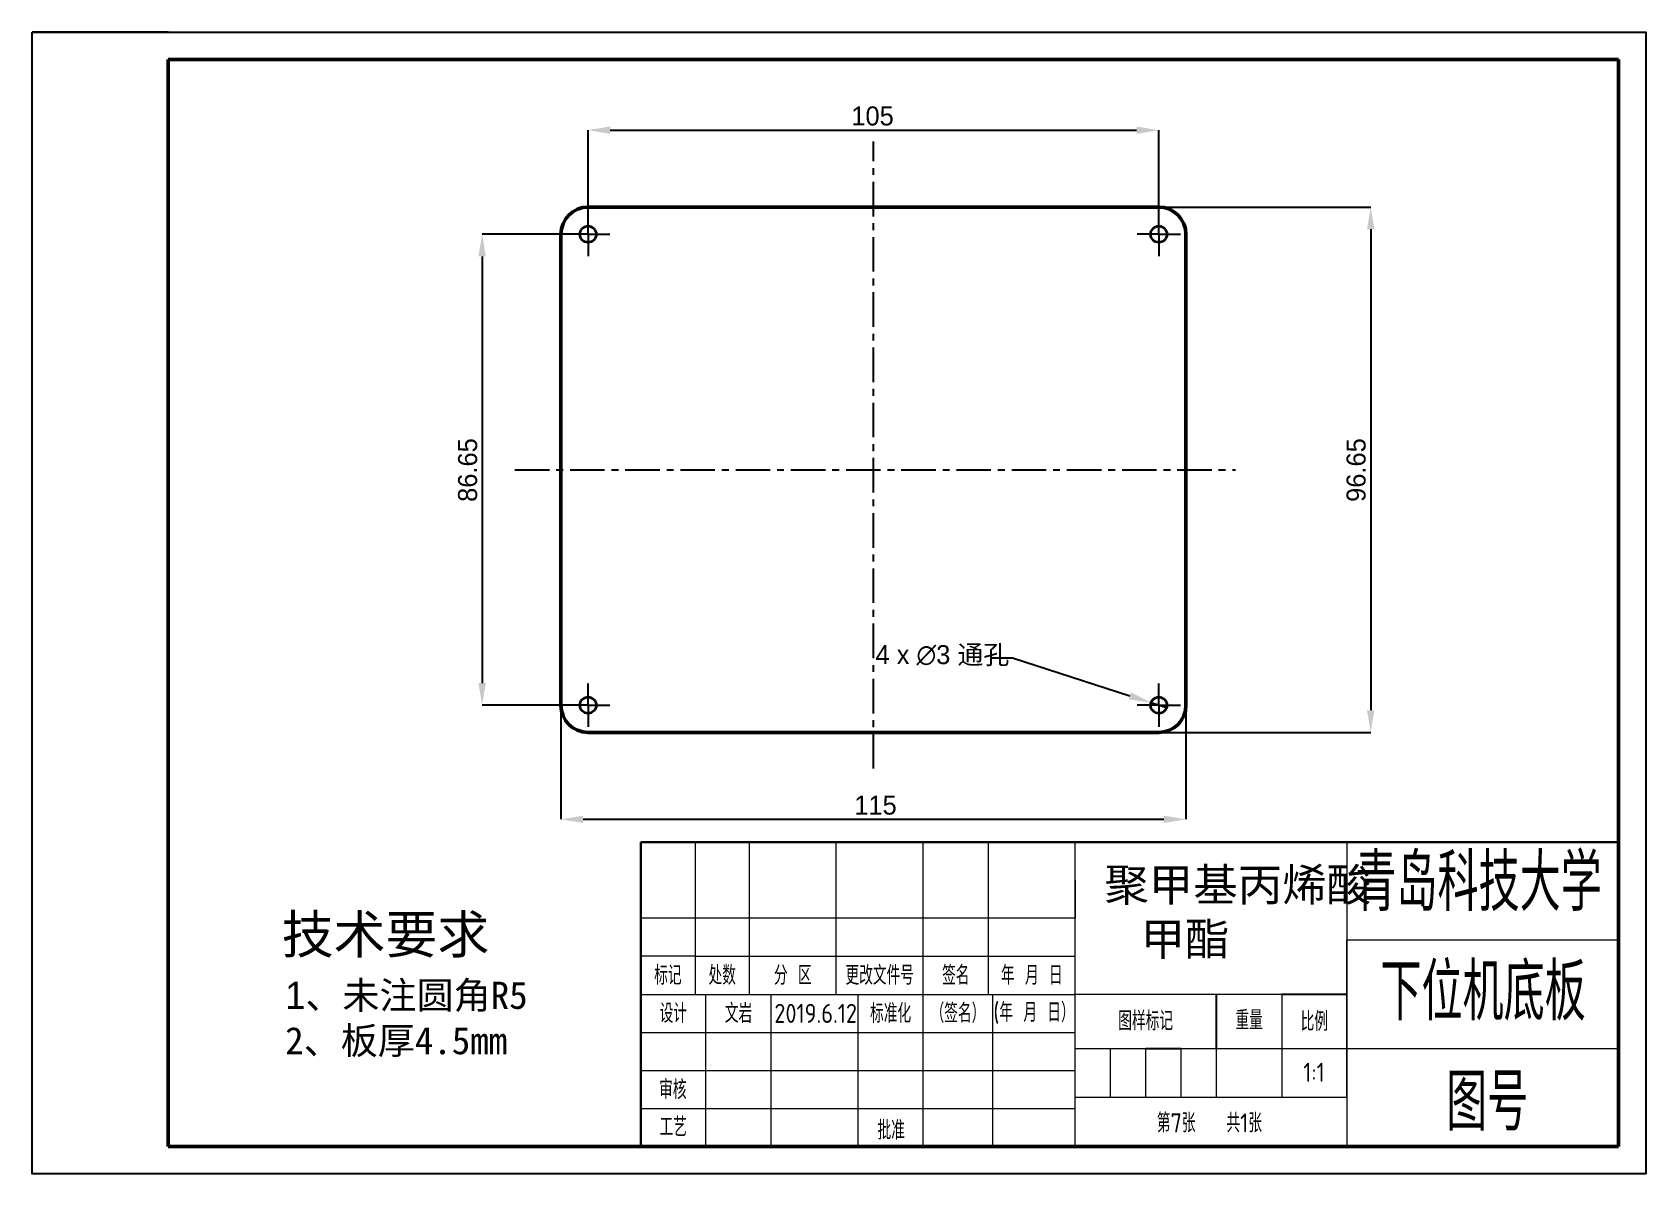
# Model space of a CAD drawing. Header units: millimetres. Extents: x 0 to 297, y 0 to 210.
import ezdxf

# ---------------------------------------------------------------- set-up
doc = ezdxf.new("R2010")
doc.units = ezdxf.units.MM
doc.header["$PDSIZE"] = -1
doc.linetypes.add('CENTER', pattern=[10.16, 6.35, -1.27, 1.27, -1.27])
for name, color, linetype in [('1轮廓实线层', 2, 'Continuous'), ('中心线层', 7, 'CENTER'), ('图框', 7, 'Continuous'), ('明细栏文字', 7, 'Continuous')]:
    doc.layers.add(name, color=color, linetype=linetype)
for name, color, linetype, lineweight in [('标注层', 7, 'Continuous', 25), ('粗实线层', 7, 'Continuous', 50), ('粗直线', 7, 'Continuous', 50), ('细实线', 3, 'Continuous', 25), ('细实线1', 7, 'Continuous', 25)]:
    doc.layers.add(name, color=color, linetype=linetype, lineweight=lineweight)
doc.styles.add('SLDTEXTSTYLE1', font='')
doc.styles.get("Standard").update_dxf_attribs({"font": ''})
doc.styles.add('国标', font='gbenor.shx', dxfattribs={"bigfont": 'gbcbig.shx'})
doc.styles.get('SLDTEXTSTYLE1').set_extended_font_data('汉仪长仿宋体')
doc.styles.get('Standard').set_extended_font_data('汉仪长仿宋体')
doc.dimstyles.new('SLDDIMSTYLE0', dxfattribs={"dimtxt": 3.5, "dimasz": 4.08, "dimexe": 0, "dimexo": 0.0625, "dimgap": 0.875, "dimtad": 2, "dimrnd": 1e-09, "dimzin": 12, "dimdsep": 46, "dimtxsty": 'SLDTEXTSTYLE1', "dimsah": 1, "dimcen": 0.09, "dimadec": 0, "dimazin": 3, "dimtfac": 1, "dimtofl": 0, "dimtmove": 0, "dimatfit": 3, "dimfxl": 1, "dimfrac": 2, "dimtolj": 1, "dimtzin": 12, "dimarcsym": 0})
doc.dimstyles.new('SLDDIMSTYLE2', dxfattribs={"dimtxt": 3.5, "dimasz": 4.08, "dimexe": 0, "dimexo": 0.0625, "dimgap": 0.875, "dimtad": 0, "dimtih": 1, "dimtoh": 1, "dimrnd": 1e-09, "dimzin": 12, "dimdsep": 46, "dimtxsty": 'SLDTEXTSTYLE1', "dimblk1": 'NONE', "dimsah": 1, "dimcen": 0, "dimadec": 0, "dimazin": 3, "dimtfac": 1, "dimtmove": 0, "dimatfit": 3, "dimldrblk": 'NONE', "dimfxl": 1, "dimfrac": 2, "dimtolj": 1, "dimtzin": 12, "dimarcsym": 0})

# ---------------------------------------------------------------- blocks, each defined once
blk = doc.blocks.new('_D')
at = {"layer": 'Defpoints', "color": 0, "transparency": 16777216}
for p in [(97.31, 86.2), (212.37, 86.2), (212.37, 65.2)]:
    blk.add_point(p, dxfattribs=at)
at = {"layer": '标注层', "color": 0, "lineweight": -2, "transparency": 16777216}
for p, q in [((97.31, 86.13), (97.31, 65.2)), ((212.37, 86.13), (212.37, 65.2)), ((101.39, 65.2), (208.29, 65.2))]:
    blk.add_line(p, q, dxfattribs=at)
at = {"layer": '标注层', "color": 0, "transparency": 16777216}
for points in [[(101.39, 65.88), (101.39, 64.52), (97.31, 65.2)], [(208.29, 65.88), (208.29, 64.52), (212.37, 65.2)]]:
    blk.add_solid(points, dxfattribs=at)
at = {"layer": '标注层', "color": 0, "transparency": 16777216, "insert": (155.22, 69.57), "char_height": 3.5, "attachment_point": 2, "style": 'SLDTEXTSTYLE1'}
blk.add_mtext('\\A1;115', dxfattribs=at)
blk = doc.blocks.new('_D_1')
at = {"layer": 'Defpoints', "color": 0, "transparency": 16777216}
for p in [(207.37, 177.84), (207.37, 81.2), (246.37, 81.2)]:
    blk.add_point(p, dxfattribs=at)
at = {"layer": '标注层', "color": 0, "lineweight": -2, "transparency": 16777216}
for p, q in [((207.43, 177.84), (246.37, 177.84)), ((246.37, 173.76), (246.37, 85.28)), ((207.43, 81.2), (246.37, 81.2))]:
    blk.add_line(p, q, dxfattribs=at)
at = {"layer": '标注层', "color": 0, "transparency": 16777216}
for points in [[(245.69, 173.76), (247.05, 173.76), (246.37, 177.84)], [(245.69, 85.28), (247.05, 85.28), (246.37, 81.2)]]:
    blk.add_solid(points, dxfattribs=at)
at = {"layer": '标注层', "color": 0, "transparency": 16777216, "insert": (241.93, 129.46), "char_height": 3.5, "attachment_point": 2, "rotation": 90, "style": 'SLDTEXTSTYLE1'}
blk.add_mtext('\\A1;96.65', dxfattribs=at)
blk = doc.blocks.new('_D_3')
at = {"layer": 'Defpoints', "color": 0, "transparency": 16777216}
for p in [(205.94, 86.66), (208.8, 85.73)]:
    blk.add_point(p, dxfattribs=at)
at = {"layer": '标注层', "color": 0, "lineweight": -2, "transparency": 16777216}
for p, q in [((176.37, 94.94), (180.45, 94.94)), ((180.45, 94.94), (202.06, 87.92)), ((208.8, 85.73), (205.94, 86.66))]:
    blk.add_line(p, q, dxfattribs=at)
at = {"layer": '标注层', "color": 0, "transparency": 16777216}
blk.add_solid([(202.27, 88.57), (201.85, 87.27), (205.94, 86.66)], dxfattribs=at)
at = {"layer": '标注层', "color": 0, "transparency": 16777216, "insert": (155.22, 97.25), "char_height": 3.5, "attachment_point": 1, "style": 'SLDTEXTSTYLE1'}
blk.add_mtext('\\A1;4 x ∅3 通孔', dxfattribs=at)
blk = doc.blocks.new('_NONE')
blk = doc.blocks.new('_D_4')
at = {"layer": 'Defpoints', "color": 0, "transparency": 16777216}
for p in [(98.31, 172.84), (82.81, 86.2), (98.31, 86.2)]:
    blk.add_point(p, dxfattribs=at)
at = {"layer": '标注层', "color": 0, "lineweight": -2, "transparency": 16777216}
for p, q in [((98.24, 172.84), (82.81, 172.84)), ((82.81, 168.76), (82.81, 90.28)), ((98.24, 86.2), (82.81, 86.2))]:
    blk.add_line(p, q, dxfattribs=at)
at = {"layer": '标注层', "color": 0, "transparency": 16777216}
for points in [[(82.13, 168.76), (83.49, 168.76), (82.81, 172.84)], [(82.13, 90.28), (83.49, 90.28), (82.81, 86.2)]]:
    blk.add_solid(points, dxfattribs=at)
at = {"layer": '标注层', "color": 0, "transparency": 16777216, "insert": (78.38, 129.46), "char_height": 3.5, "attachment_point": 2, "rotation": 90, "style": 'SLDTEXTSTYLE1'}
blk.add_mtext('\\A1;86.65', dxfattribs=at)
blk = doc.blocks.new('_D_5')
at = {"layer": 'Defpoints', "color": 0, "transparency": 16777216}
for p in [(207.37, 191.99), (102.31, 176.84), (207.37, 176.84)]:
    blk.add_point(p, dxfattribs=at)
at = {"layer": '标注层', "color": 0, "lineweight": -2, "transparency": 16777216}
for p, q in [((102.31, 176.9), (102.31, 191.99)), ((106.39, 191.99), (203.29, 191.99)), ((207.37, 176.9), (207.37, 191.99))]:
    blk.add_line(p, q, dxfattribs=at)
at = {"layer": '标注层', "color": 0, "transparency": 16777216}
for points in [[(106.39, 192.67), (106.39, 191.31), (102.31, 191.99)], [(203.29, 192.67), (203.29, 191.31), (207.37, 191.99)]]:
    blk.add_solid(points, dxfattribs=at)
at = {"layer": '标注层', "color": 0, "transparency": 16777216, "insert": (154.68, 196.36), "char_height": 3.5, "attachment_point": 2, "style": 'SLDTEXTSTYLE1'}
blk.add_mtext('\\A1;105', dxfattribs=at)
blk = doc.blocks.new('SW_CENTERMARKSYMBOL_0')
at = {"layer": '图框', "color": 0}
for p, q in [((0, 2.5), (0, 4)), ((-2.5, 0), (-4, 0)), ((0, 0), (-2.5, 0)), ((0, 0), (0, 2.5)), ((0, 0), (0, -2.5)), ((0, 0), (2.5, 0)), ((2.5, 0), (4, 0)), ((0, -2.5), (0, -4))]:
    blk.add_line(p, q, dxfattribs=at)
blk = doc.blocks.new('SW_CENTERMARKSYMBOL_1')
at = {"layer": '图框', "color": 0}
for p, q in [((0, 2.5), (0, 4)), ((-2.5, 0), (-4, 0)), ((0, 0), (-2.5, 0)), ((0, 0), (0, 2.5)), ((0, 0), (0, -2.5)), ((0, 0), (2.5, 0)), ((2.5, 0), (4, 0)), ((0, -2.5), (0, -4))]:
    blk.add_line(p, q, dxfattribs=at)
blk = doc.blocks.new('SW_CENTERMARKSYMBOL_2')
at = {"layer": '图框', "color": 0}
for p, q in [((0, 2.5), (0, 4)), ((-2.5, 0), (-4, 0)), ((0, 0), (-2.5, 0)), ((0, 0), (0, 2.5)), ((0, 0), (0, -2.5)), ((0, 0), (2.5, 0)), ((2.5, 0), (4, 0)), ((0, -2.5), (0, -4))]:
    blk.add_line(p, q, dxfattribs=at)
blk = doc.blocks.new('SW_CENTERMARKSYMBOL_3')
at = {"layer": '图框', "color": 0}
for p, q in [((0, 2.5), (0, 4)), ((-2.5, 0), (-4, 0)), ((0, 0), (-2.5, 0)), ((0, 0), (0, 2.5)), ((0, 0), (0, -2.5)), ((0, 0), (2.5, 0)), ((2.5, 0), (4, 0)), ((0, -2.5), (0, -4))]:
    blk.add_line(p, q, dxfattribs=at)
blk = doc.blocks.new('*U14')
at = {"layer": '细实线1', "lineweight": 15}
blk.add_line((0, -9.5), (0, -0.5), dxfattribs=at)
blk = doc.blocks.new('*U15')
at = {"layer": '细实线1', "color": 0, "linetype": 'ByBlock', "lineweight": -2, "transparency": 16777216}
for p in [(-19.5, 0), (-13, 0), (-6.5, 0), (0, 0)]:
    blk.add_blockref('*U14', p, dxfattribs=at)

msp = doc.modelspace()

# ---------------------------------------------------------------- linework, layer by layer
for p, q in [((25, 210), (0, 210)), ((112, 5), (112, 40.459)), ((292, 5), (112, 5)), ((297, 5), (297, 0))]:
    msp.add_line(p, q)
msp.add_lwpolyline([(0, 210), (297, 210), (297, 0), (0, 0)], close=True)
at = {"color": 7, "linetype": 'Continuous', "lineweight": 35}
for centre in [(102.307, 172.84), (207.369, 172.84), (102.307, 86.195), (207.369, 86.195)]:
    msp.add_circle(centre, 1.5, dxfattribs=at)
at = {"layer": '1轮廓实线层', "color": 7}
msp.add_line((112, 61), (292, 61, 0), dxfattribs=at)
at = {"layer": '中心线层'}
for p, q in [((154.838, 74.529), (154.838, 189.877)), ((88.844, 129.518), (221.512, 129.518))]:
    msp.add_line(p, q, dxfattribs=at)
at = {"layer": '粗实线层'}
for p, q in [((25, 5), (25, 205)), ((25, 205), (292, 205)), ((292, 5), (292, 205)), ((207.369, 177.84), (102.307, 177.84)), ((97.307, 172.84), (97.307, 86.195)), ((212.369, 86.195), (212.369, 172.84)), ((102.307, 81.195), (207.369, 81.195)), ((25, 5), (292, 5))]:
    msp.add_line(p, q, dxfattribs=at)
for centre, start, end in [((102.307, 172.84), 90, 180), ((207.369, 172.84), 0, 90), ((102.307, 86.195), 180, 270), ((207.369, 86.195), 270, 0)]:
    msp.add_arc(centre, 5, start, end, dxfattribs=at)
at = {"layer": '粗直线', "color": 7, "lineweight": 30}
for q in [(112, 5), (292, 61)]:
    msp.add_line((112, 61), q, dxfattribs=at)
at = {"layer": '细实线1', "color": 7, "lineweight": 30}
msp.add_line((112, 61), (292, 61), dxfattribs=at)
at = {"layer": '细实线1', "color": 7, "lineweight": 15}
for p, q in [((122, 61), (122, 33)), ((132, 33), (132, 61)), ((148, 33), (148, 61)), ((164, 33), (164, 61)), ((176, 33), (176, 61)), ((192, 40), (192, 61)), ((242, 61), (242, 5)), ((192, 54), (192, 47)), ((192, 47), (112, 47)), ((242, 23), (242, 43)), ((242, 43), (292, 43)), ((122, 40), (112, 40)), ((122, 40), (132, 40)), ((132, 40), (148, 40)), ((148, 40), (164, 40)), ((164, 40), (176, 40)), ((176, 40), (192, 40)), ((192, 33), (192, 40)), ((112, 33), (192, 33)), ((124, 5), (124, 33)), ((136, 5), (136, 33)), ((152, 5), (152, 33)), ((164, 5), (164, 33)), ((176.8, 5), (176.8, 33)), ((192, 5), (192, 33)), ((242, 33), (192, 33)), ((230, 33), (230, 14)), ((112, 26), (192, 26)), ((242, 23), (192, 23)), ((242, 14), (242, 23)), ((292, 23), (242, 23)), ((112, 19), (192, 19)), ((112, 12), (192, 12)), ((218, 14), (192, 14)), ((242, 14), (218, 14))]:
    msp.add_line(p, q, dxfattribs=at)
at = {"layer": '细实线1', "color": 7}
for p, q in [((218, 23), (218, 32.999)), ((242, 33), (230, 33)), ((211.5, 23), (205, 23))]:
    msp.add_line(p, q, dxfattribs=at)

# ---------------------------------------------------------------- block references
at = {"layer": '图框'}
for name, p in [('SW_CENTERMARKSYMBOL_0', (102.307, 172.84)), ('SW_CENTERMARKSYMBOL_3', (207.369, 172.84)), ('SW_CENTERMARKSYMBOL_1', (102.307, 86.195)), ('SW_CENTERMARKSYMBOL_2', (207.369, 86.195))]:
    msp.add_blockref(name, p, dxfattribs=at)
at = {"layer": '细实线1', "color": 7}
msp.add_blockref('*U15', (218, 23.5), dxfattribs=at)

# ---------------------------------------------------------------- texts
at = {"insert": (197.345, 56.172), "char_height": 6, "attachment_point": 1}
msp.add_mtext_dynamic_manual_height_columns('聚甲基丙烯酸\\P   甲酯', width=58.5537, gutter_width=17.5, heights=[0], dxfattribs=at)
at = {"layer": '明细栏文字', "attachment_point": 1}
for s, width, insert, char_height in [('{\\fSimSun|b0|i0|c134|p2;技术要求}', 50.6885, (45.932, 47.53), 7), ('1{\\fSimSun|b0|i0|c134|p2;、未注圆角R5\\P2、板厚4.5mm}', 97.24163, (46.555, 35.324), 5)]:
    msp.add_mtext_dynamic_manual_height_columns(s, width=width, gutter_width=12.5, heights=[0], dxfattribs=dict(at, insert=insert, char_height=char_height))
at = {"layer": '细实线', "color": 7, "insert": (266.23, 58.829), "char_height": 10.5, "width": 50, "attachment_point": 2, "style": '国标'}
msp.add_mtext('青岛科技大学', dxfattribs=at)
at = {"layer": '细实线1', "color": 7, "char_height": 3.5, "attachment_point": 5, "style": '国标'}
for s, insert, width in [('标记', (117, 36.5), 10), ('处数', (127, 36.5), 10), ('更改文件号', (156, 36.5), 16), ('签名', (170, 36.5), 12), ('年 月 日', (184, 36.5), 16), ('分 区', (140, 36.5), 16), ('设计', (118, 29.5), 12), ('文岩', (130.003, 29.5), 12.8), ('2019.6.12', (144.206, 29.5), 15.2), ('标准化 ', (158, 29.5), 12), ('（签名）', (170.4, 29.5), 12.8), ('(年 月 日）', (184.4, 29.5), 15.2), ('图样标记', (204.951, 28.102), 12), ('重量', (224, 28.25), 12), ('比例', (236, 28), 12), ('1:1', (235.936, 18.667), 12), ('审核', (117.911, 15.46), 12), ('工艺', (117.976, 8.604), 9.93291), ('第7张   共1张', (216.686, 9.345), 19.55356)]:
    msp.add_mtext(s, dxfattribs=dict(at, insert=insert, width=width))
at = {"layer": '细实线1', "color": 7, "attachment_point": 5, "style": '国标'}
for s, width, gutter_width, heights, insert, char_height in [('下位机底板', 128.03312, 110.39, [0], (267.065, 33.429), 10.5), ('图号', 46.94216, 110.39, [15.668], (267.825, 13.175), 10.5), ('批准', 16.68189, 446.314, [0], (158.1, 8.014), 3.5)]:
    msp.add_mtext_dynamic_manual_height_columns(s, width=width, gutter_width=gutter_width, heights=heights, dxfattribs=dict(at, insert=insert, char_height=char_height))

# ---------------------------------------------------------------- dimensions: what is measured, and where the dimension line sits
at = {"layer": '标注层'}
dim = msp.add_linear_dim(base=(207.369, 191.988), p1=(102.307, 176.84), p2=(207.369, 176.84), text='105', dimstyle='SLDDIMSTYLE0', dxfattribs=at)
dim.commit()
dim.dimension.update_dxf_attribs({"geometry": '_D_5', "text_midpoint": (154.682, 191.988), "dimtype": 160})
dim = msp.add_linear_dim(base=(246.36893, 81.19517), p1=(207.36893, 177.84019), p2=(207.36893, 81.19517), angle=90, dimstyle='SLDDIMSTYLE0', override={"dimtad": 3}, dxfattribs=at)
dim.commit()
dim.dimension.update_dxf_attribs({"geometry": '_D_1', "text_midpoint": (246.36893, 129.46475), "dimtype": 160})
dim = msp.add_linear_dim(base=(82.81438, 86.19517), p1=(98.307, 172.84019), p2=(98.307, 86.19517), angle=90, dimstyle='SLDDIMSTYLE0', dxfattribs=at)
dim.commit()
dim.dimension.update_dxf_attribs({"geometry": '_D_4', "text_midpoint": (82.81438, 129.46475), "dimtype": 160})
dim = msp.add_diameter_dim_2p(p1=(208.796, 85.732), p2=(205.942, 86.658), text='4 x <> 通孔', dimstyle='SLDDIMSTYLE2', dxfattribs=at)
dim.commit()
dim.dimension.update_dxf_attribs({"geometry": '_D_3', "text_midpoint": (165.358, 94.936), "dimtype": 163})
dim = msp.add_linear_dim(base=(212.369, 65.195), p1=(97.307, 86.195), p2=(212.369, 86.195), text='115', dimstyle='SLDDIMSTYLE0', override={"dimtad": 3}, dxfattribs=at)
dim.commit()
dim.dimension.update_dxf_attribs({"geometry": '_D', "text_midpoint": (155.219, 65.195), "dimtype": 160})

doc.saveas('drawing.dxf')
